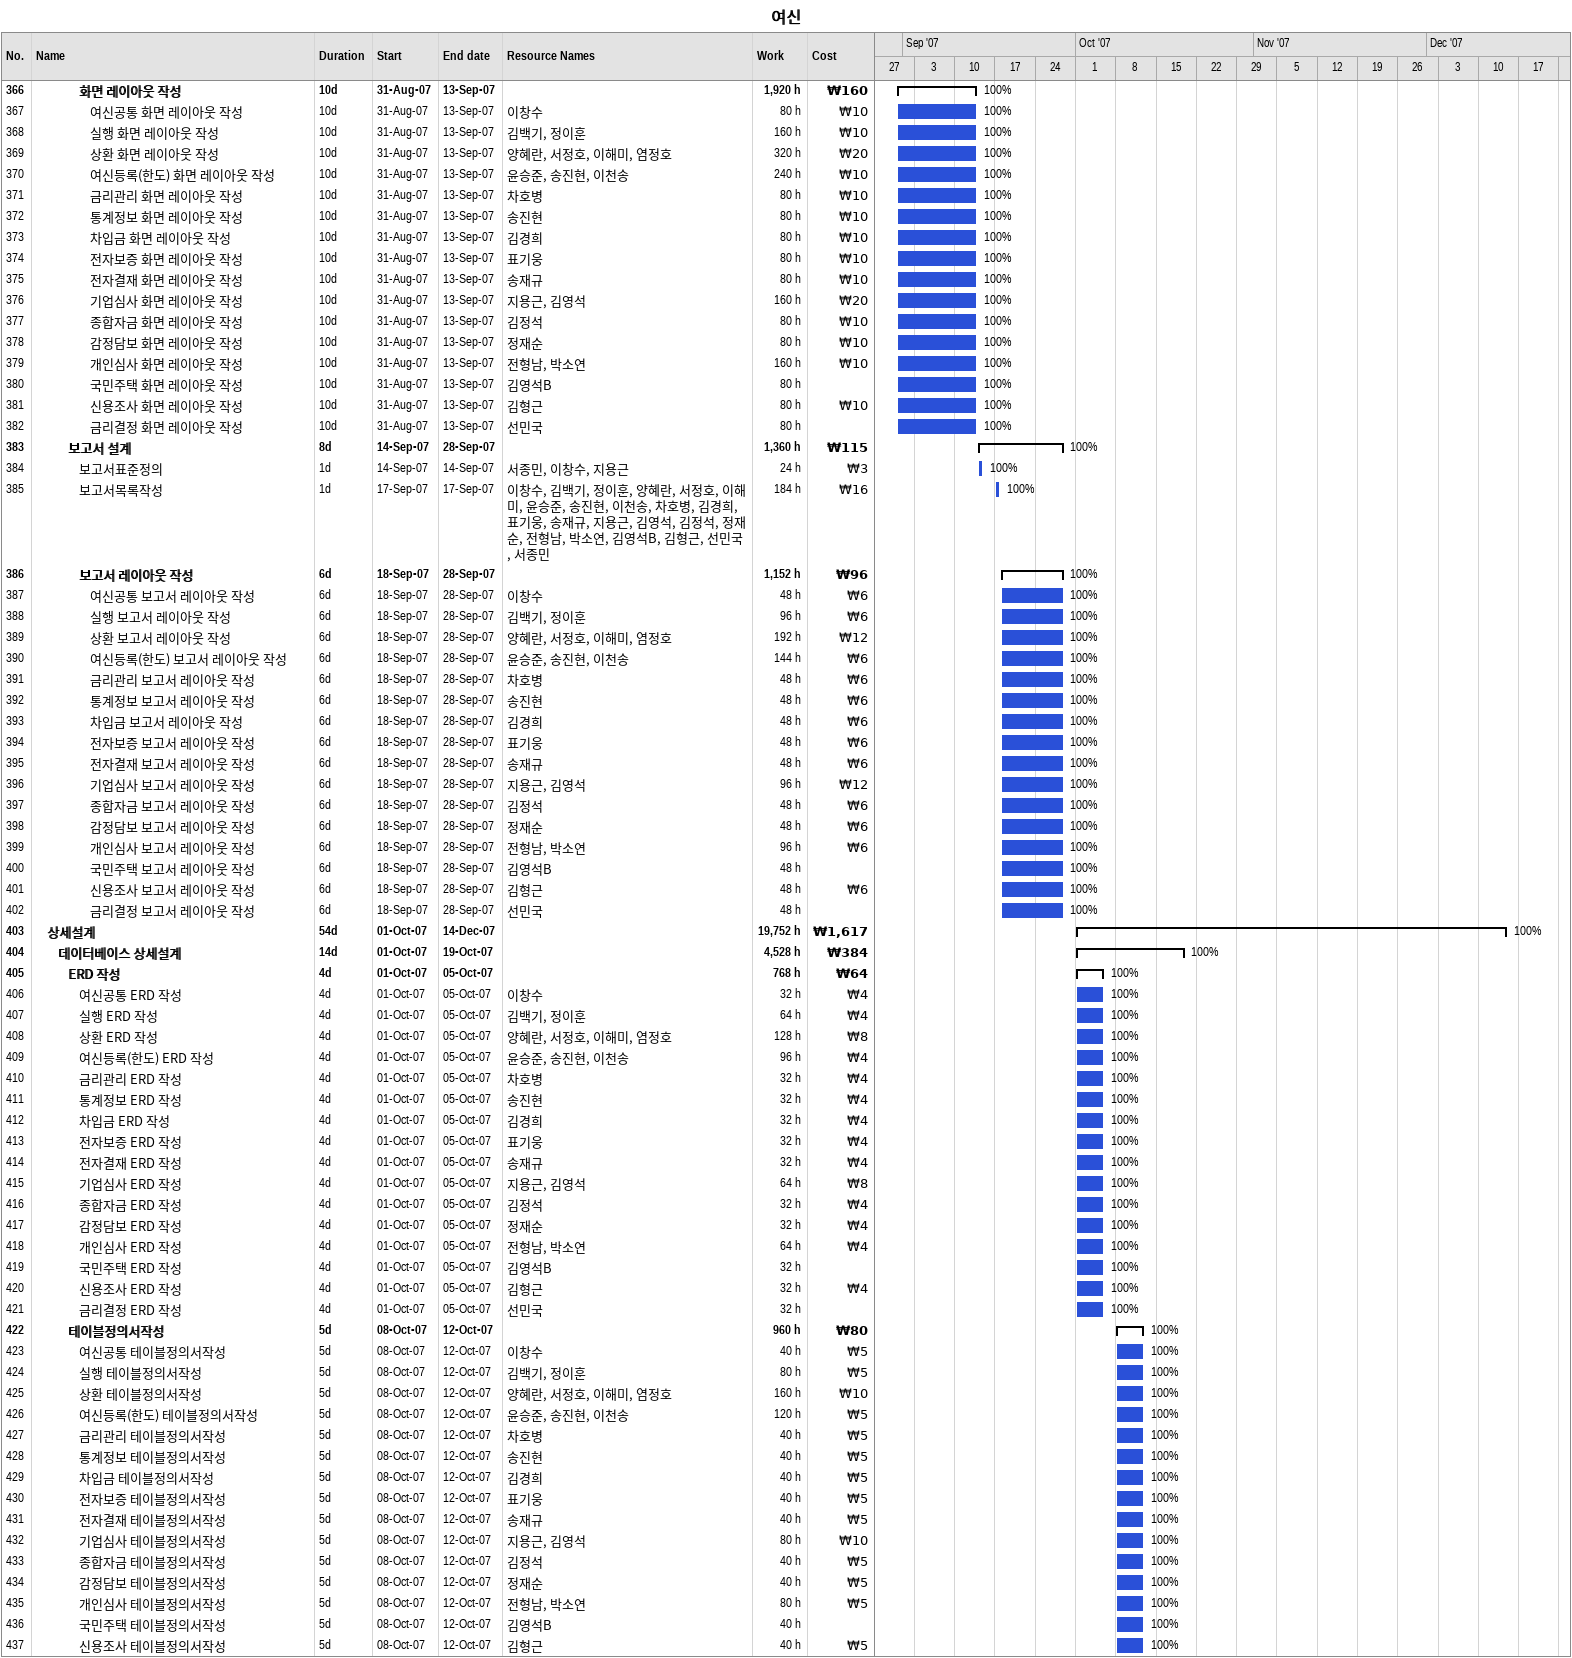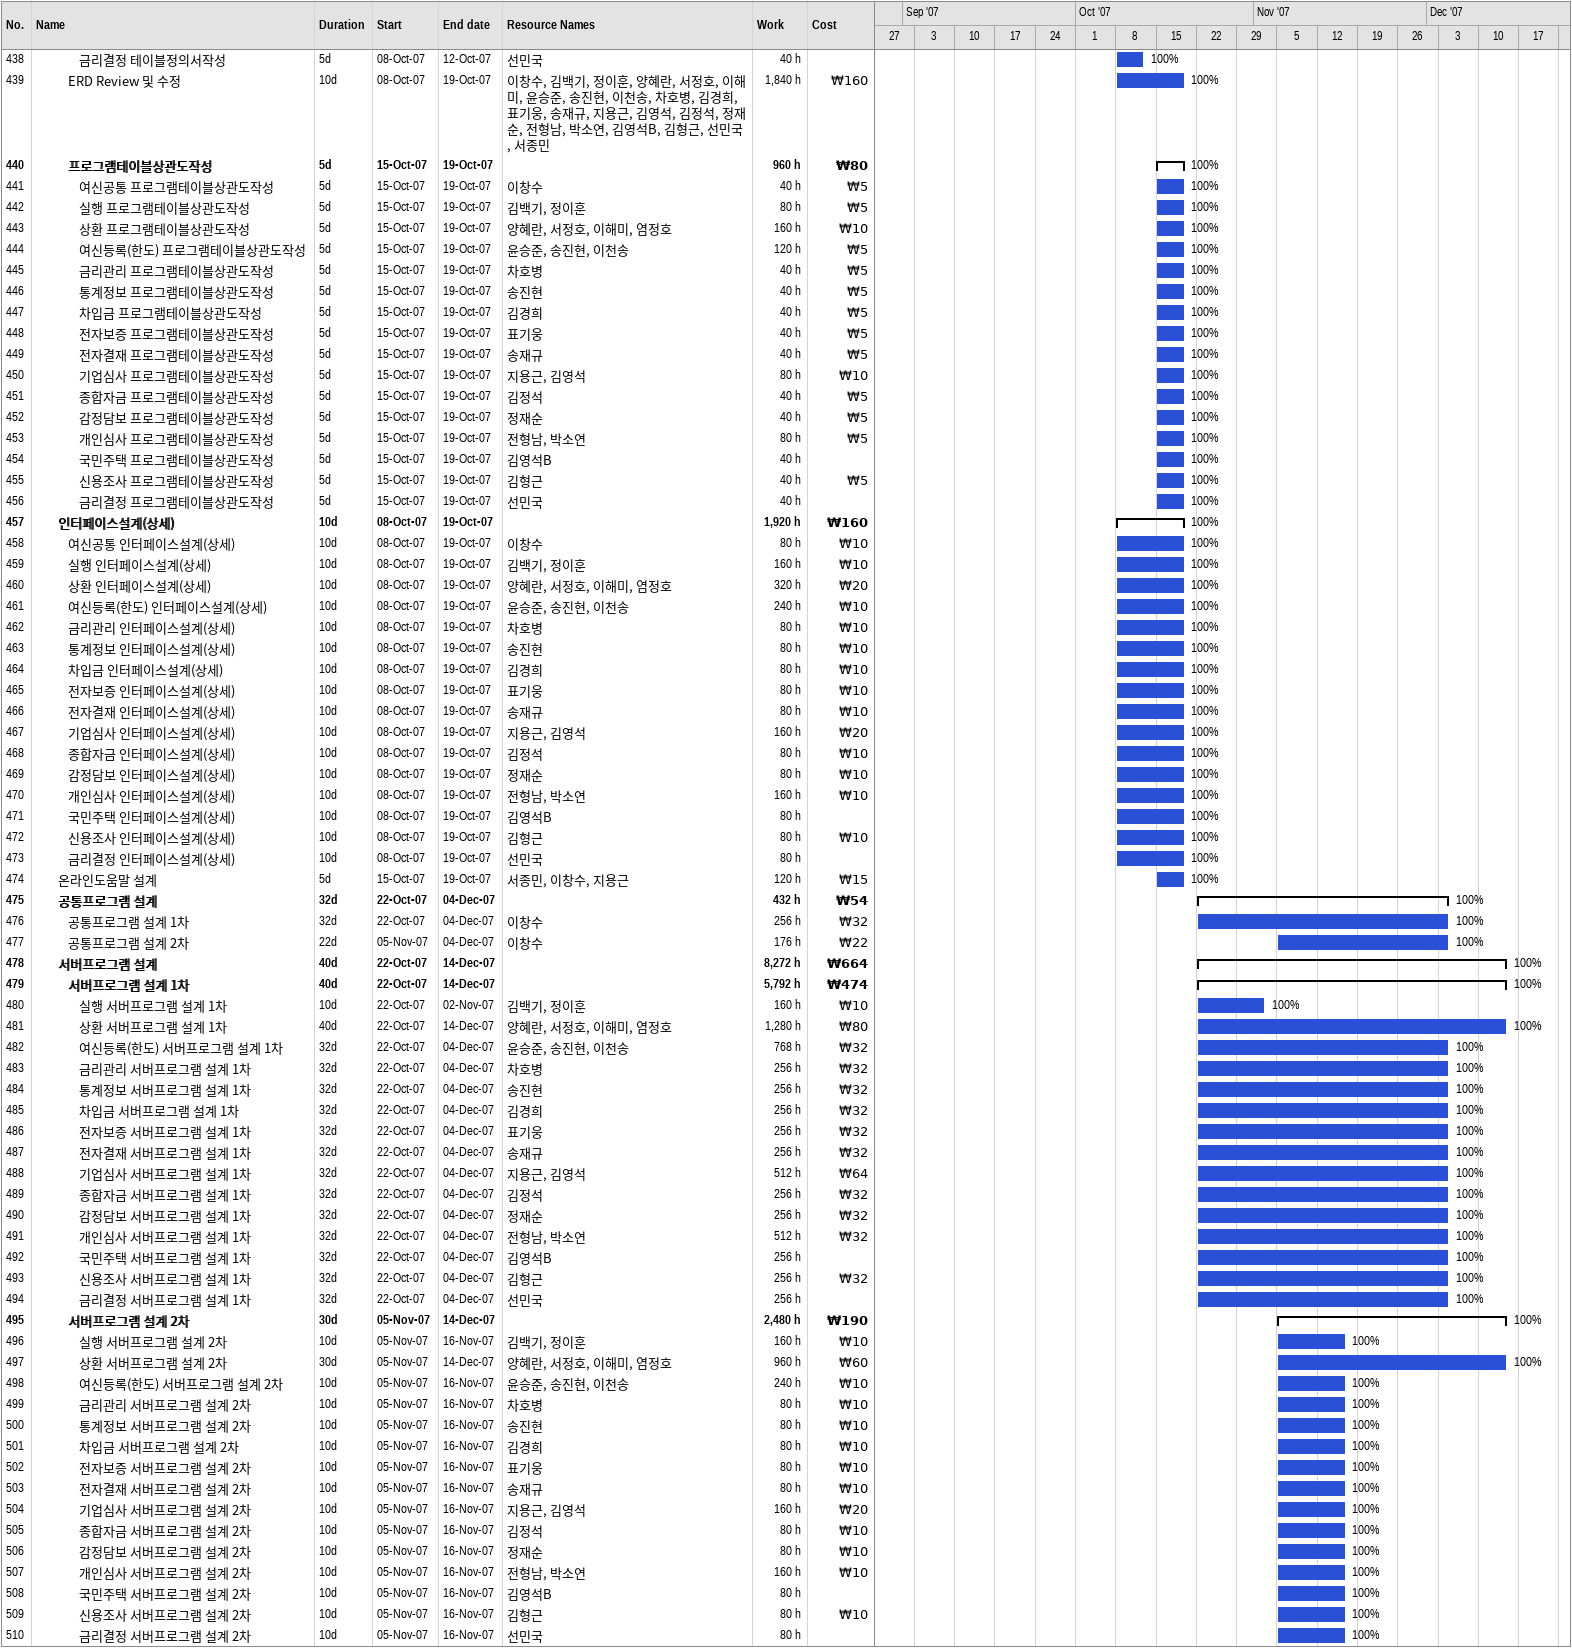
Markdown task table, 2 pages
여신

| ID | Level | Task | Duration | Start | Finish | Resources | % complete | Work (h) | Cost (₩) |
|---|---|---|---|---|---|---|---|---|---|
| 366 | 5 | **화면 레이아웃 작성** | 10d | 2007-08-31 | 2007-09-13 |  | 100 | 1920 | 160 |
| 367 | 6 | 여신공통 화면 레이아웃 작성 | 10d | 2007-08-31 | 2007-09-13 | 이창수 | 100 | 80 | 10 |
| 368 | 6 | 실행 화면 레이아웃 작성 | 10d | 2007-08-31 | 2007-09-13 | 김백기, 정이훈 | 100 | 160 | 10 |
| 369 | 6 | 상환 화면 레이아웃 작성 | 10d | 2007-08-31 | 2007-09-13 | 양혜란, 서정호, 이해미, 염정호 | 100 | 320 | 20 |
| 370 | 6 | 여신등록(한도) 화면 레이아웃 작성 | 10d | 2007-08-31 | 2007-09-13 | 윤승준, 송진현, 이천송 | 100 | 240 | 10 |
| 371 | 6 | 금리관리 화면 레이아웃 작성 | 10d | 2007-08-31 | 2007-09-13 | 차호병 | 100 | 80 | 10 |
| 372 | 6 | 통계정보 화면 레이아웃 작성 | 10d | 2007-08-31 | 2007-09-13 | 송진현 | 100 | 80 | 10 |
| 373 | 6 | 차입금 화면 레이아웃 작성 | 10d | 2007-08-31 | 2007-09-13 | 김경희 | 100 | 80 | 10 |
| 374 | 6 | 전자보증 화면 레이아웃 작성 | 10d | 2007-08-31 | 2007-09-13 | 표기웅 | 100 | 80 | 10 |
| 375 | 6 | 전자결재 화면 레이아웃 작성 | 10d | 2007-08-31 | 2007-09-13 | 송재규 | 100 | 80 | 10 |
| 376 | 6 | 기업심사 화면 레이아웃 작성 | 10d | 2007-08-31 | 2007-09-13 | 지용근, 김영석 | 100 | 160 | 20 |
| 377 | 6 | 종합자금 화면 레이아웃 작성 | 10d | 2007-08-31 | 2007-09-13 | 김정석 | 100 | 80 | 10 |
| 378 | 6 | 감정담보 화면 레이아웃 작성 | 10d | 2007-08-31 | 2007-09-13 | 정재순 | 100 | 80 | 10 |
| 379 | 6 | 개인심사 화면 레이아웃 작성 | 10d | 2007-08-31 | 2007-09-13 | 전형남, 박소연 | 100 | 160 | 10 |
| 380 | 6 | 국민주택 화면 레이아웃 작성 | 10d | 2007-08-31 | 2007-09-13 | 김영석B | 100 | 80 |  |
| 381 | 6 | 신용조사 화면 레이아웃 작성 | 10d | 2007-08-31 | 2007-09-13 | 김형근 | 100 | 80 | 10 |
| 382 | 6 | 금리결정 화면 레이아웃 작성 | 10d | 2007-08-31 | 2007-09-13 | 선민국 | 100 | 80 |  |
| 383 | 4 | **보고서 설계** | 8d | 2007-09-14 | 2007-09-28 |  | 100 | 1360 | 115 |
| 384 | 5 | 보고서표준정의 | 1d | 2007-09-14 | 2007-09-14 | 서종민, 이창수, 지용근 | 100 | 24 | 3 |
| 385 | 5 | 보고서목록작성 | 1d | 2007-09-17 | 2007-09-17 | 이창수, 김백기, 정이훈, 양혜란, 서정호, 이해미, 윤승준, 송진현, 이천송, 차호병, 김경희, 표기웅, 송재규, 지용근, 김영석, 김정석, 정재순, 전형남, 박소연, 김영석B, 김형근, 선민국, 서종민 | 100 | 184 | 16 |
| 386 | 5 | **보고서 레이아웃 작성** | 6d | 2007-09-18 | 2007-09-28 |  | 100 | 1152 | 96 |
| 387 | 6 | 여신공통 보고서 레이아웃 작성 | 6d | 2007-09-18 | 2007-09-28 | 이창수 | 100 | 48 | 6 |
| 388 | 6 | 실행 보고서 레이아웃 작성 | 6d | 2007-09-18 | 2007-09-28 | 김백기, 정이훈 | 100 | 96 | 6 |
| 389 | 6 | 상환 보고서 레이아웃 작성 | 6d | 2007-09-18 | 2007-09-28 | 양혜란, 서정호, 이해미, 염정호 | 100 | 192 | 12 |
| 390 | 6 | 여신등록(한도) 보고서 레이아웃 작성 | 6d | 2007-09-18 | 2007-09-28 | 윤승준, 송진현, 이천송 | 100 | 144 | 6 |
| 391 | 6 | 금리관리 보고서 레이아웃 작성 | 6d | 2007-09-18 | 2007-09-28 | 차호병 | 100 | 48 | 6 |
| 392 | 6 | 통계정보 보고서 레이아웃 작성 | 6d | 2007-09-18 | 2007-09-28 | 송진현 | 100 | 48 | 6 |
| 393 | 6 | 차입금 보고서 레이아웃 작성 | 6d | 2007-09-18 | 2007-09-28 | 김경희 | 100 | 48 | 6 |
| 394 | 6 | 전자보증 보고서 레이아웃 작성 | 6d | 2007-09-18 | 2007-09-28 | 표기웅 | 100 | 48 | 6 |
| 395 | 6 | 전자결재 보고서 레이아웃 작성 | 6d | 2007-09-18 | 2007-09-28 | 송재규 | 100 | 48 | 6 |
| 396 | 6 | 기업심사 보고서 레이아웃 작성 | 6d | 2007-09-18 | 2007-09-28 | 지용근, 김영석 | 100 | 96 | 12 |
| 397 | 6 | 종합자금 보고서 레이아웃 작성 | 6d | 2007-09-18 | 2007-09-28 | 김정석 | 100 | 48 | 6 |
| 398 | 6 | 감정담보 보고서 레이아웃 작성 | 6d | 2007-09-18 | 2007-09-28 | 정재순 | 100 | 48 | 6 |
| 399 | 6 | 개인심사 보고서 레이아웃 작성 | 6d | 2007-09-18 | 2007-09-28 | 전형남, 박소연 | 100 | 96 | 6 |
| 400 | 6 | 국민주택 보고서 레이아웃 작성 | 6d | 2007-09-18 | 2007-09-28 | 김영석B | 100 | 48 |  |
| 401 | 6 | 신용조사 보고서 레이아웃 작성 | 6d | 2007-09-18 | 2007-09-28 | 김형근 | 100 | 48 | 6 |
| 402 | 6 | 금리결정 보고서 레이아웃 작성 | 6d | 2007-09-18 | 2007-09-28 | 선민국 | 100 | 48 |  |
| 403 | 2 | **상세설계** | 54d | 2007-10-01 | 2007-12-14 |  | 100 | 19752 | 1617 |
| 404 | 3 | **데이터베이스 상세설계** | 14d | 2007-10-01 | 2007-10-19 |  | 100 | 4528 | 384 |
| 405 | 4 | **ERD 작성** | 4d | 2007-10-01 | 2007-10-05 |  | 100 | 768 | 64 |
| 406 | 5 | 여신공통 ERD 작성 | 4d | 2007-10-01 | 2007-10-05 | 이창수 | 100 | 32 | 4 |
| 407 | 5 | 실행 ERD 작성 | 4d | 2007-10-01 | 2007-10-05 | 김백기, 정이훈 | 100 | 64 | 4 |
| 408 | 5 | 상환 ERD 작성 | 4d | 2007-10-01 | 2007-10-05 | 양혜란, 서정호, 이해미, 염정호 | 100 | 128 | 8 |
| 409 | 5 | 여신등록(한도) ERD 작성 | 4d | 2007-10-01 | 2007-10-05 | 윤승준, 송진현, 이천송 | 100 | 96 | 4 |
| 410 | 5 | 금리관리 ERD 작성 | 4d | 2007-10-01 | 2007-10-05 | 차호병 | 100 | 32 | 4 |
| 411 | 5 | 통계정보 ERD 작성 | 4d | 2007-10-01 | 2007-10-05 | 송진현 | 100 | 32 | 4 |
| 412 | 5 | 차입금 ERD 작성 | 4d | 2007-10-01 | 2007-10-05 | 김경희 | 100 | 32 | 4 |
| 413 | 5 | 전자보증 ERD 작성 | 4d | 2007-10-01 | 2007-10-05 | 표기웅 | 100 | 32 | 4 |
| 414 | 5 | 전자결재 ERD 작성 | 4d | 2007-10-01 | 2007-10-05 | 송재규 | 100 | 32 | 4 |
| 415 | 5 | 기업심사 ERD 작성 | 4d | 2007-10-01 | 2007-10-05 | 지용근, 김영석 | 100 | 64 | 8 |
| 416 | 5 | 종합자금 ERD 작성 | 4d | 2007-10-01 | 2007-10-05 | 김정석 | 100 | 32 | 4 |
| 417 | 5 | 감정담보 ERD 작성 | 4d | 2007-10-01 | 2007-10-05 | 정재순 | 100 | 32 | 4 |
| 418 | 5 | 개인심사 ERD 작성 | 4d | 2007-10-01 | 2007-10-05 | 전형남, 박소연 | 100 | 64 | 4 |
| 419 | 5 | 국민주택 ERD 작성 | 4d | 2007-10-01 | 2007-10-05 | 김영석B | 100 | 32 |  |
| 420 | 5 | 신용조사 ERD 작성 | 4d | 2007-10-01 | 2007-10-05 | 김형근 | 100 | 32 | 4 |
| 421 | 5 | 금리결정 ERD 작성 | 4d | 2007-10-01 | 2007-10-05 | 선민국 | 100 | 32 |  |
| 422 | 4 | **테이블정의서작성** | 5d | 2007-10-08 | 2007-10-12 |  | 100 | 960 | 80 |
| 423 | 5 | 여신공통 테이블정의서작성 | 5d | 2007-10-08 | 2007-10-12 | 이창수 | 100 | 40 | 5 |
| 424 | 5 | 실행 테이블정의서작성 | 5d | 2007-10-08 | 2007-10-12 | 김백기, 정이훈 | 100 | 80 | 5 |
| 425 | 5 | 상환 테이블정의서작성 | 5d | 2007-10-08 | 2007-10-12 | 양혜란, 서정호, 이해미, 염정호 | 100 | 160 | 10 |
| 426 | 5 | 여신등록(한도) 테이블정의서작성 | 5d | 2007-10-08 | 2007-10-12 | 윤승준, 송진현, 이천송 | 100 | 120 | 5 |
| 427 | 5 | 금리관리 테이블정의서작성 | 5d | 2007-10-08 | 2007-10-12 | 차호병 | 100 | 40 | 5 |
| 428 | 5 | 통계정보 테이블정의서작성 | 5d | 2007-10-08 | 2007-10-12 | 송진현 | 100 | 40 | 5 |
| 429 | 5 | 차입금 테이블정의서작성 | 5d | 2007-10-08 | 2007-10-12 | 김경희 | 100 | 40 | 5 |
| 430 | 5 | 전자보증 테이블정의서작성 | 5d | 2007-10-08 | 2007-10-12 | 표기웅 | 100 | 40 | 5 |
| 431 | 5 | 전자결재 테이블정의서작성 | 5d | 2007-10-08 | 2007-10-12 | 송재규 | 100 | 40 | 5 |
| 432 | 5 | 기업심사 테이블정의서작성 | 5d | 2007-10-08 | 2007-10-12 | 지용근, 김영석 | 100 | 80 | 10 |
| 433 | 5 | 종합자금 테이블정의서작성 | 5d | 2007-10-08 | 2007-10-12 | 김정석 | 100 | 40 | 5 |
| 434 | 5 | 감정담보 테이블정의서작성 | 5d | 2007-10-08 | 2007-10-12 | 정재순 | 100 | 40 | 5 |
| 435 | 5 | 개인심사 테이블정의서작성 | 5d | 2007-10-08 | 2007-10-12 | 전형남, 박소연 | 100 | 80 | 5 |
| 436 | 5 | 국민주택 테이블정의서작성 | 5d | 2007-10-08 | 2007-10-12 | 김영석B | 100 | 40 |  |
| 437 | 5 | 신용조사 테이블정의서작성 | 5d | 2007-10-08 | 2007-10-12 | 김형근 | 100 | 40 | 5 |
| 438 | 5 | 금리결정 테이블정의서작성 | 5d | 2007-10-08 | 2007-10-12 | 선민국 | 100 | 40 |  |
| 439 | 4 | ERD Review 및 수정 | 10d | 2007-10-08 | 2007-10-19 | 이창수, 김백기, 정이훈, 양혜란, 서정호, 이해미, 윤승준, 송진현, 이천송, 차호병, 김경희, 표기웅, 송재규, 지용근, 김영석, 김정석, 정재순, 전형남, 박소연, 김영석B, 김형근, 선민국, 서종민 | 100 | 1840 | 160 |
| 440 | 4 | **프로그램테이블상관도작성** | 5d | 2007-10-15 | 2007-10-19 |  | 100 | 960 | 80 |
| 441 | 5 | 여신공통 프로그램테이블상관도작성 | 5d | 2007-10-15 | 2007-10-19 | 이창수 | 100 | 40 | 5 |
| 442 | 5 | 실행 프로그램테이블상관도작성 | 5d | 2007-10-15 | 2007-10-19 | 김백기, 정이훈 | 100 | 80 | 5 |
| 443 | 5 | 상환 프로그램테이블상관도작성 | 5d | 2007-10-15 | 2007-10-19 | 양혜란, 서정호, 이해미, 염정호 | 100 | 160 | 10 |
| 444 | 5 | 여신등록(한도) 프로그램테이블상관도작성 | 5d | 2007-10-15 | 2007-10-19 | 윤승준, 송진현, 이천송 | 100 | 120 | 5 |
| 445 | 5 | 금리관리 프로그램테이블상관도작성 | 5d | 2007-10-15 | 2007-10-19 | 차호병 | 100 | 40 | 5 |
| 446 | 5 | 통계정보 프로그램테이블상관도작성 | 5d | 2007-10-15 | 2007-10-19 | 송진현 | 100 | 40 | 5 |
| 447 | 5 | 차입금 프로그램테이블상관도작성 | 5d | 2007-10-15 | 2007-10-19 | 김경희 | 100 | 40 | 5 |
| 448 | 5 | 전자보증 프로그램테이블상관도작성 | 5d | 2007-10-15 | 2007-10-19 | 표기웅 | 100 | 40 | 5 |
| 449 | 5 | 전자결재 프로그램테이블상관도작성 | 5d | 2007-10-15 | 2007-10-19 | 송재규 | 100 | 40 | 5 |
| 450 | 5 | 기업심사 프로그램테이블상관도작성 | 5d | 2007-10-15 | 2007-10-19 | 지용근, 김영석 | 100 | 80 | 10 |
| 451 | 5 | 종합자금 프로그램테이블상관도작성 | 5d | 2007-10-15 | 2007-10-19 | 김정석 | 100 | 40 | 5 |
| 452 | 5 | 감정담보 프로그램테이블상관도작성 | 5d | 2007-10-15 | 2007-10-19 | 정재순 | 100 | 40 | 5 |
| 453 | 5 | 개인심사 프로그램테이블상관도작성 | 5d | 2007-10-15 | 2007-10-19 | 전형남, 박소연 | 100 | 80 | 5 |
| 454 | 5 | 국민주택 프로그램테이블상관도작성 | 5d | 2007-10-15 | 2007-10-19 | 김영석B | 100 | 40 |  |
| 455 | 5 | 신용조사 프로그램테이블상관도작성 | 5d | 2007-10-15 | 2007-10-19 | 김형근 | 100 | 40 | 5 |
| 456 | 5 | 금리결정 프로그램테이블상관도작성 | 5d | 2007-10-15 | 2007-10-19 | 선민국 | 100 | 40 |  |
| 457 | 3 | **인터페이스설계(상세)** | 10d | 2007-10-08 | 2007-10-19 |  | 100 | 1920 | 160 |
| 458 | 4 | 여신공통 인터페이스설계(상세) | 10d | 2007-10-08 | 2007-10-19 | 이창수 | 100 | 80 | 10 |
| 459 | 4 | 실행 인터페이스설계(상세) | 10d | 2007-10-08 | 2007-10-19 | 김백기, 정이훈 | 100 | 160 | 10 |
| 460 | 4 | 상환 인터페이스설계(상세) | 10d | 2007-10-08 | 2007-10-19 | 양혜란, 서정호, 이해미, 염정호 | 100 | 320 | 20 |
| 461 | 4 | 여신등록(한도) 인터페이스설계(상세) | 10d | 2007-10-08 | 2007-10-19 | 윤승준, 송진현, 이천송 | 100 | 240 | 10 |
| 462 | 4 | 금리관리 인터페이스설계(상세) | 10d | 2007-10-08 | 2007-10-19 | 차호병 | 100 | 80 | 10 |
| 463 | 4 | 통계정보 인터페이스설계(상세) | 10d | 2007-10-08 | 2007-10-19 | 송진현 | 100 | 80 | 10 |
| 464 | 4 | 차입금 인터페이스설계(상세) | 10d | 2007-10-08 | 2007-10-19 | 김경희 | 100 | 80 | 10 |
| 465 | 4 | 전자보증 인터페이스설계(상세) | 10d | 2007-10-08 | 2007-10-19 | 표기웅 | 100 | 80 | 10 |
| 466 | 4 | 전자결재 인터페이스설계(상세) | 10d | 2007-10-08 | 2007-10-19 | 송재규 | 100 | 80 | 10 |
| 467 | 4 | 기업심사 인터페이스설계(상세) | 10d | 2007-10-08 | 2007-10-19 | 지용근, 김영석 | 100 | 160 | 20 |
| 468 | 4 | 종합자금 인터페이스설계(상세) | 10d | 2007-10-08 | 2007-10-19 | 김정석 | 100 | 80 | 10 |
| 469 | 4 | 감정담보 인터페이스설계(상세) | 10d | 2007-10-08 | 2007-10-19 | 정재순 | 100 | 80 | 10 |
| 470 | 4 | 개인심사 인터페이스설계(상세) | 10d | 2007-10-08 | 2007-10-19 | 전형남, 박소연 | 100 | 160 | 10 |
| 471 | 4 | 국민주택 인터페이스설계(상세) | 10d | 2007-10-08 | 2007-10-19 | 김영석B | 100 | 80 |  |
| 472 | 4 | 신용조사 인터페이스설계(상세) | 10d | 2007-10-08 | 2007-10-19 | 김형근 | 100 | 80 | 10 |
| 473 | 4 | 금리결정 인터페이스설계(상세) | 10d | 2007-10-08 | 2007-10-19 | 선민국 | 100 | 80 |  |
| 474 | 3 | 온라인도움말 설계 | 5d | 2007-10-15 | 2007-10-19 | 서종민, 이창수, 지용근 | 100 | 120 | 15 |
| 475 | 3 | **공통프로그램 설계** | 32d | 2007-10-22 | 2007-12-04 |  | 100 | 432 | 54 |
| 476 | 4 | 공통프로그램 설계 1차 | 32d | 2007-10-22 | 2007-12-04 | 이창수 | 100 | 256 | 32 |
| 477 | 4 | 공통프로그램 설계 2차 | 22d | 2007-11-05 | 2007-12-04 | 이창수 | 100 | 176 | 22 |
| 478 | 3 | **서버프로그램 설계** | 40d | 2007-10-22 | 2007-12-14 |  | 100 | 8272 | 664 |
| 479 | 4 | **서버프로그램 설계 1차** | 40d | 2007-10-22 | 2007-12-14 |  | 100 | 5792 | 474 |
| 480 | 5 | 실행 서버프로그램 설계 1차 | 10d | 2007-10-22 | 2007-11-02 | 김백기, 정이훈 | 100 | 160 | 10 |
| 481 | 5 | 상환 서버프로그램 설계 1차 | 40d | 2007-10-22 | 2007-12-14 | 양혜란, 서정호, 이해미, 염정호 | 100 | 1280 | 80 |
| 482 | 5 | 여신등록(한도) 서버프로그램 설계 1차 | 32d | 2007-10-22 | 2007-12-04 | 윤승준, 송진현, 이천송 | 100 | 768 | 32 |
| 483 | 5 | 금리관리 서버프로그램 설계 1차 | 32d | 2007-10-22 | 2007-12-04 | 차호병 | 100 | 256 | 32 |
| 484 | 5 | 통계정보 서버프로그램 설계 1차 | 32d | 2007-10-22 | 2007-12-04 | 송진현 | 100 | 256 | 32 |
| 485 | 5 | 차입금 서버프로그램 설계 1차 | 32d | 2007-10-22 | 2007-12-04 | 김경희 | 100 | 256 | 32 |
| 486 | 5 | 전자보증 서버프로그램 설계 1차 | 32d | 2007-10-22 | 2007-12-04 | 표기웅 | 100 | 256 | 32 |
| 487 | 5 | 전자결재 서버프로그램 설계 1차 | 32d | 2007-10-22 | 2007-12-04 | 송재규 | 100 | 256 | 32 |
| 488 | 5 | 기업심사 서버프로그램 설계 1차 | 32d | 2007-10-22 | 2007-12-04 | 지용근, 김영석 | 100 | 512 | 64 |
| 489 | 5 | 종합자금 서버프로그램 설계 1차 | 32d | 2007-10-22 | 2007-12-04 | 김정석 | 100 | 256 | 32 |
| 490 | 5 | 감정담보 서버프로그램 설계 1차 | 32d | 2007-10-22 | 2007-12-04 | 정재순 | 100 | 256 | 32 |
| 491 | 5 | 개인심사 서버프로그램 설계 1차 | 32d | 2007-10-22 | 2007-12-04 | 전형남, 박소연 | 100 | 512 | 32 |
| 492 | 5 | 국민주택 서버프로그램 설계 1차 | 32d | 2007-10-22 | 2007-12-04 | 김영석B | 100 | 256 |  |
| 493 | 5 | 신용조사 서버프로그램 설계 1차 | 32d | 2007-10-22 | 2007-12-04 | 김형근 | 100 | 256 | 32 |
| 494 | 5 | 금리결정 서버프로그램 설계 1차 | 32d | 2007-10-22 | 2007-12-04 | 선민국 | 100 | 256 |  |
| 495 | 4 | **서버프로그램 설계 2차** | 30d | 2007-11-05 | 2007-12-14 |  | 100 | 2480 | 190 |
| 496 | 5 | 실행 서버프로그램 설계 2차 | 10d | 2007-11-05 | 2007-11-16 | 김백기, 정이훈 | 100 | 160 | 10 |
| 497 | 5 | 상환 서버프로그램 설계 2차 | 30d | 2007-11-05 | 2007-12-14 | 양혜란, 서정호, 이해미, 염정호 | 100 | 960 | 60 |
| 498 | 5 | 여신등록(한도) 서버프로그램 설계 2차 | 10d | 2007-11-05 | 2007-11-16 | 윤승준, 송진현, 이천송 | 100 | 240 | 10 |
| 499 | 5 | 금리관리 서버프로그램 설계 2차 | 10d | 2007-11-05 | 2007-11-16 | 차호병 | 100 | 80 | 10 |
| 500 | 5 | 통계정보 서버프로그램 설계 2차 | 10d | 2007-11-05 | 2007-11-16 | 송진현 | 100 | 80 | 10 |
| 501 | 5 | 차입금 서버프로그램 설계 2차 | 10d | 2007-11-05 | 2007-11-16 | 김경희 | 100 | 80 | 10 |
| 502 | 5 | 전자보증 서버프로그램 설계 2차 | 10d | 2007-11-05 | 2007-11-16 | 표기웅 | 100 | 80 | 10 |
| 503 | 5 | 전자결재 서버프로그램 설계 2차 | 10d | 2007-11-05 | 2007-11-16 | 송재규 | 100 | 80 | 10 |
| 504 | 5 | 기업심사 서버프로그램 설계 2차 | 10d | 2007-11-05 | 2007-11-16 | 지용근, 김영석 | 100 | 160 | 20 |
| 505 | 5 | 종합자금 서버프로그램 설계 2차 | 10d | 2007-11-05 | 2007-11-16 | 김정석 | 100 | 80 | 10 |
| 506 | 5 | 감정담보 서버프로그램 설계 2차 | 10d | 2007-11-05 | 2007-11-16 | 정재순 | 100 | 80 | 10 |
| 507 | 5 | 개인심사 서버프로그램 설계 2차 | 10d | 2007-11-05 | 2007-11-16 | 전형남, 박소연 | 100 | 160 | 10 |
| 508 | 5 | 국민주택 서버프로그램 설계 2차 | 10d | 2007-11-05 | 2007-11-16 | 김영석B | 100 | 80 |  |
| 509 | 5 | 신용조사 서버프로그램 설계 2차 | 10d | 2007-11-05 | 2007-11-16 | 김형근 | 100 | 80 | 10 |
| 510 | 5 | 금리결정 서버프로그램 설계 2차 | 10d | 2007-11-05 | 2007-11-16 | 선민국 | 100 | 80 |  |
